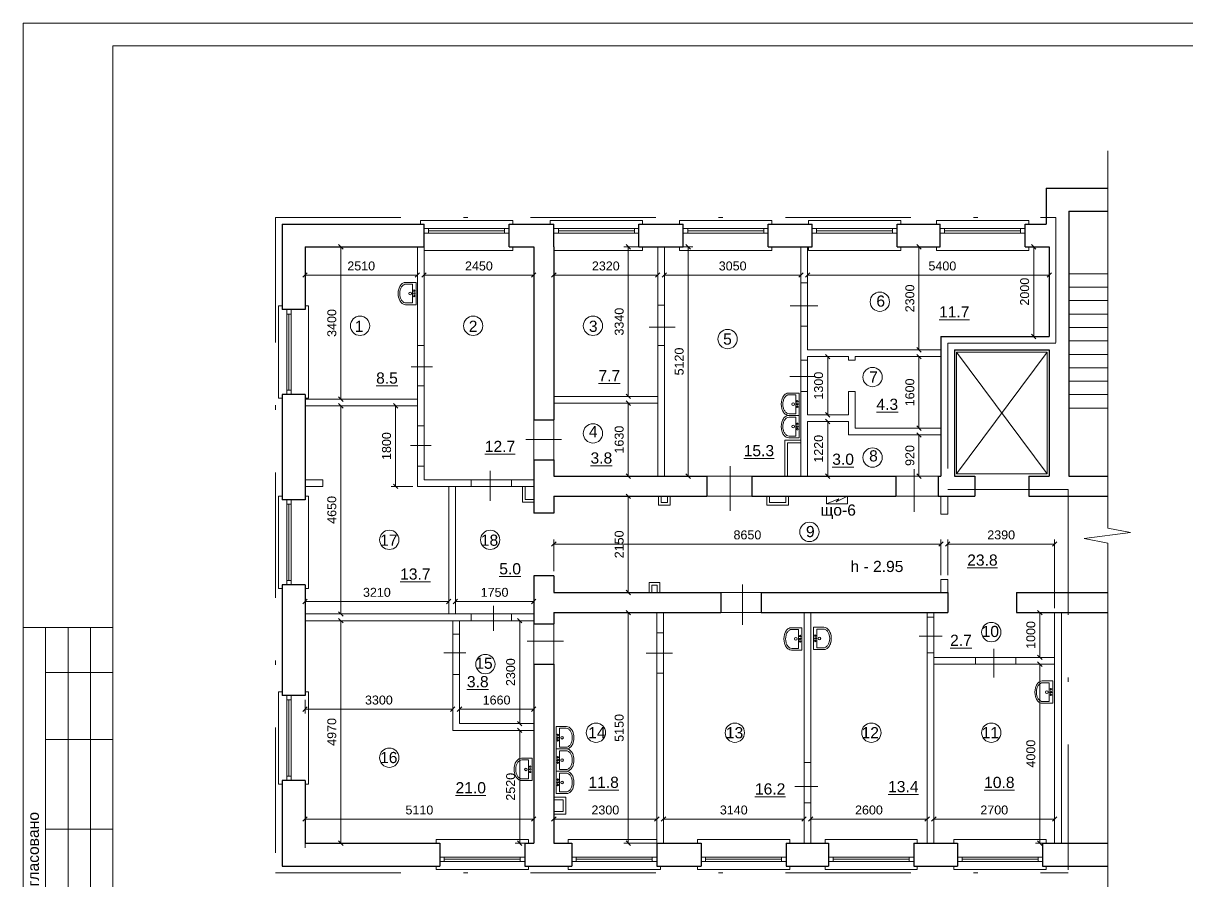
# Model space of a CAD drawing. Header units: metres. Extents: x 14679.5 to 14720.5, y 5478.8 to 5507.8.
# Drawn here: x 14679.55 to 14705.55, y 5488.64 to 5507.8 of the extents above; entities that cross this region are included whole.
import ezdxf
from ezdxf.enums import TextEntityAlignment as Align

# ---------------------------------------------------------------- set-up
doc = ezdxf.new("R2010")
doc.units = ezdxf.units.M
doc.header["$MEASUREMENT"] = 0
doc.linetypes.add('DGN Style 4', pattern=[5.601258, 2.79888, -1.39944, 0.003499, -1.39944])
for name, color, linetype, lineweight in [('Level 50', 7, 'Continuous', 0), ('Level 63', 7, 'Continuous', 0), ('Стены', 7, 'Continuous', 13)]:
    doc.layers.add(name, color=color, linetype=linetype, lineweight=lineweight)
doc.styles.add('Style-Arial', font='arial.ttf')

msp = doc.modelspace()

# ---------------------------------------------------------------- linework, layer by layer
at = {"color": 7, "linetype": 'Continuous', "lineweight": 0}
for p, q in [((14703.784, 5504.948), (14703.784, 5496.52)), ((14685.846, 5502.703), (14685.846, 5502.074)), ((14685.946, 5502.803), (14686.747, 5502.803)), ((14686.647, 5502.803), (14686.647, 5499.403)), ((14688.356, 5502.703), (14688.356, 5502.074)), ((14688.506, 5502.703), (14688.506, 5502.074)), ((14690.956, 5502.703), (14690.956, 5502.074)), ((14691.406, 5502.623), (14691.406, 5502.074)), ((14693.626, 5502.803), (14692.968, 5502.803)), ((14693.068, 5502.803), (14693.068, 5499.463)), ((14693.726, 5502.703), (14693.726, 5502.074)), ((14693.876, 5502.703), (14693.876, 5502.074)), ((14693.976, 5502.803), (14694.508, 5502.803)), ((14694.408, 5497.683), (14694.408, 5502.803)), ((14696.926, 5502.703), (14696.926, 5502.074)), ((14697.076, 5502.703), (14697.076, 5502.074)), ((14699.936, 5502.803), (14699.463, 5502.803)), ((14699.563, 5502.803), (14699.563, 5500.503)), ((14702.376, 5502.803), (14702.028, 5502.803)), ((14702.128, 5502.803), (14702.128, 5500.803)), ((14702.476, 5502.703), (14702.476, 5502.074)), ((14685.846, 5502.174), (14688.356, 5502.174)), ((14688.506, 5502.174), (14690.956, 5502.174)), ((14691.406, 5502.174), (14693.726, 5502.174)), ((14693.876, 5502.174), (14696.926, 5502.174)), ((14697.076, 5502.174), (14702.476, 5502.174)), ((14702.916, 5502.203), (14703.784, 5502.203)), ((14696.926, 5502.003), (14696.926, 5501.033)), ((14697.076, 5501.033), (14697.076, 5502.003)), ((14702.916, 5501.903), (14703.784, 5501.903)), ((14702.916, 5501.603), (14703.784, 5501.603)), ((14693.726, 5501.503), (14693.726, 5500.603)), ((14693.876, 5501.503), (14693.876, 5500.603)), ((14696.683, 5501.489), (14697.307, 5501.489)), ((14702.916, 5501.303), (14703.784, 5501.303)), ((14693.536, 5501.01), (14694.114, 5501.01)), ((14702.376, 5500.803), (14702.028, 5500.803)), ((14702.916, 5501.003), (14703.784, 5501.003)), ((14688.356, 5500.603), (14688.356, 5499.703)), ((14688.506, 5500.603), (14688.506, 5499.703)), ((14702.916, 5500.703), (14703.784, 5500.703)), ((14696.926, 5499.573), (14696.926, 5500.273)), ((14697.076, 5500.273), (14697.076, 5499.573)), ((14697.176, 5500.353), (14697.624, 5500.353)), ((14697.524, 5500.353), (14697.524, 5499.053)), ((14699.956, 5500.503), (14699.463, 5500.503)), ((14699.956, 5500.353), (14699.463, 5500.353)), ((14699.563, 5500.353), (14699.563, 5498.753)), ((14700.406, 5500.453), (14702.426, 5497.733)), ((14702.426, 5500.453), (14700.406, 5497.733)), ((14702.426, 5500.453), (14700.406, 5500.453)), ((14700.406, 5500.453), (14700.406, 5497.733)), ((14702.426, 5497.733), (14702.426, 5500.453)), ((14702.426, 5500.453), (14702.426, 5500.453)), ((14702.916, 5500.403), (14703.784, 5500.403)), ((14688.217, 5500.124), (14688.693, 5500.124)), ((14702.916, 5500.103), (14703.784, 5500.103)), ((14696.675, 5499.906), (14697.253, 5499.906)), ((14702.916, 5499.803), (14703.784, 5499.803)), ((14702.916, 5499.503), (14703.784, 5499.503)), ((14685.946, 5499.403), (14686.747, 5499.403)), ((14685.946, 5499.253), (14686.747, 5499.253)), ((14686.647, 5499.253), (14686.647, 5494.603)), ((14688.256, 5499.253), (14687.77, 5499.253)), ((14687.87, 5497.453), (14687.87, 5499.253)), ((14693.626, 5499.463), (14692.968, 5499.463)), ((14693.626, 5499.313), (14692.968, 5499.313)), ((14693.068, 5499.313), (14693.068, 5497.683)), ((14697.176, 5499.053), (14697.624, 5499.053)), ((14702.916, 5499.203), (14703.784, 5499.203)), ((14688.356, 5498.803), (14688.356, 5497.903)), ((14688.506, 5498.803), (14688.506, 5497.903)), ((14690.956, 5498.943), (14690.956, 5498.043)), ((14691.406, 5498.043), (14691.406, 5498.943)), ((14697.176, 5498.903), (14697.624, 5498.903)), ((14697.524, 5498.903), (14697.524, 5497.683)), ((14699.956, 5498.753), (14699.463, 5498.753)), ((14690.777, 5498.497), (14691.579, 5498.497)), ((14699.956, 5498.603), (14699.463, 5498.603)), ((14699.563, 5498.603), (14699.563, 5497.683)), ((14688.204, 5498.364), (14688.666, 5498.364)), ((14696.626, 5498.423), (14696.926, 5498.423)), ((14696.626, 5498.423), (14696.626, 5497.683)), ((14695.348, 5497.907), (14695.348, 5496.907)), ((14689.984, 5497.799), (14689.984, 5497.129)), ((14693.626, 5497.683), (14692.968, 5497.683)), ((14693.976, 5497.683), (14694.508, 5497.683)), ((14695.826, 5497.683), (14694.826, 5497.683)), ((14697.176, 5497.683), (14697.624, 5497.683)), ((14699.046, 5497.683), (14699.996, 5497.683)), ((14699.459, 5497.838), (14699.459, 5496.888)), ((14700.406, 5497.733), (14702.426, 5497.733)), ((14688.256, 5497.453), (14687.77, 5497.453)), ((14690.456, 5497.603), (14689.556, 5497.603)), ((14689.556, 5497.453), (14690.456, 5497.453)), ((14690.766, 5497.453), (14690.766, 5497.163)), ((14690.766, 5497.163), (14690.956, 5497.163)), ((14693.016, 5497.233), (14692.968, 5497.233)), ((14693.068, 5497.233), (14693.068, 5495.083)), ((14693.806, 5497.233), (14693.806, 5497.093)), ((14693.946, 5497.233), (14693.946, 5497.093)), ((14694.826, 5497.233), (14695.826, 5497.233)), ((14696.226, 5497.233), (14696.226, 5497.093)), ((14696.586, 5497.233), (14696.586, 5497.093)), ((14697.496, 5497.233), (14697.966, 5497.233)), ((14697.496, 5497.066), (14697.496, 5497.233)), ((14697.496, 5497.233), (14697.496, 5497.233)), ((14697.496, 5497.066), (14697.771, 5497.177)), ((14697.714, 5497.105), (14697.966, 5497.233)), ((14697.771, 5497.177), (14697.714, 5497.105)), ((14697.966, 5497.233), (14697.966, 5497.066)), ((14699.996, 5497.233), (14699.046, 5497.233)), ((14693.806, 5497.093), (14693.946, 5497.093)), ((14696.226, 5497.093), (14696.586, 5497.093)), ((14697.966, 5497.066), (14697.496, 5497.066)), ((14704.292, 5496.425), (14703.254, 5496.29)), ((14703.784, 5496.52), (14704.292, 5496.425)), ((14691.406, 5495.558), (14691.406, 5496.266)), ((14691.406, 5496.166), (14700.056, 5496.166)), ((14700.056, 5495.473), (14700.056, 5496.266)), ((14700.206, 5495.473), (14700.206, 5496.266)), ((14700.206, 5496.166), (14702.596, 5496.166)), ((14702.596, 5494.733), (14702.596, 5496.266)), ((14703.254, 5496.29), (14703.784, 5496.182)), ((14703.784, 5496.182), (14703.784, 5488.011)), ((14693.171, 5495.083), (14692.968, 5495.083)), ((14693.596, 5495.243), (14693.716, 5495.243)), ((14693.596, 5495.243), (14693.596, 5495.083)), ((14693.716, 5495.243), (14693.716, 5495.083)), ((14696.036, 5495.083), (14695.136, 5495.083)), ((14695.618, 5495.262), (14695.618, 5494.362)), ((14685.846, 5494.703), (14685.846, 5494.983)), ((14689.056, 5494.883), (14685.846, 5494.883)), ((14689.056, 5494.703), (14689.056, 5494.983)), ((14689.206, 5494.703), (14689.206, 5494.983)), ((14689.206, 5494.883), (14690.956, 5494.883)), ((14690.057, 5494.787), (14690.057, 5494.23)), ((14690.956, 5494.703), (14690.956, 5494.983)), ((14685.946, 5494.603), (14686.747, 5494.603)), ((14689.556, 5494.603), (14690.456, 5494.603)), ((14693.606, 5494.633), (14692.968, 5494.633)), ((14693.068, 5494.633), (14693.068, 5489.483)), ((14695.136, 5494.633), (14696.036, 5494.633)), ((14699.746, 5494.533), (14699.746, 5493.733)), ((14699.896, 5494.533), (14699.896, 5493.733)), ((14702.496, 5494.633), (14702.166, 5494.633)), ((14702.266, 5494.633), (14702.266, 5493.633)), ((14685.946, 5494.453), (14686.747, 5494.453)), ((14686.647, 5494.453), (14686.647, 5489.483)), ((14689.556, 5494.453), (14690.456, 5494.453)), ((14690.856, 5494.453), (14690.543, 5494.453)), ((14690.643, 5492.153), (14690.643, 5494.453)), ((14690.956, 5494.383), (14690.956, 5493.483)), ((14691.406, 5493.483), (14691.406, 5494.383)), ((14689.146, 5493.253), (14689.146, 5494.153)), ((14689.296, 5494.153), (14689.296, 5493.253)), ((14693.706, 5494.183), (14693.706, 5493.283)), ((14693.856, 5493.283), (14693.856, 5494.183)), ((14700.083, 5494.104), (14699.567, 5494.104)), ((14691.623, 5493.993), (14690.807, 5493.993)), ((14701.24, 5493.826), (14701.24, 5493.187)), ((14688.946, 5493.736), (14689.437, 5493.736)), ((14693.466, 5493.725), (14694.06, 5493.725)), ((14700.826, 5493.633), (14701.726, 5493.633)), ((14702.496, 5493.633), (14702.166, 5493.633)), ((14701.726, 5493.483), (14700.826, 5493.483)), ((14702.496, 5493.483), (14702.166, 5493.483)), ((14702.266, 5493.483), (14702.266, 5489.483)), ((14685.846, 5492.683), (14685.846, 5492.376)), ((14685.846, 5492.476), (14689.146, 5492.476)), ((14689.146, 5492.103), (14689.146, 5492.576)), ((14689.296, 5492.253), (14689.296, 5492.576)), ((14690.956, 5492.476), (14689.296, 5492.476)), ((14690.956, 5492.253), (14690.956, 5492.576)), ((14690.856, 5492.153), (14690.543, 5492.153)), ((14690.856, 5492.003), (14690.543, 5492.003)), ((14690.643, 5492.003), (14690.643, 5489.483)), ((14696.996, 5491.283), (14696.996, 5490.383)), ((14697.146, 5491.283), (14697.146, 5490.383)), ((14696.79, 5490.746), (14697.307, 5490.746)), ((14691.406, 5490.453), (14691.616, 5490.453)), ((14691.616, 5490.453), (14691.616, 5490.193)), ((14685.846, 5489.379), (14685.846, 5490.121)), ((14690.956, 5489.583), (14690.956, 5490.121)), ((14691.406, 5490.193), (14691.616, 5490.193)), ((14691.406, 5489.583), (14691.406, 5490.121)), ((14693.706, 5489.379), (14693.706, 5490.121)), ((14693.856, 5489.583), (14693.856, 5490.121)), ((14696.996, 5489.583), (14696.996, 5490.121)), ((14697.146, 5489.583), (14697.146, 5490.121)), ((14699.746, 5489.583), (14699.746, 5490.121)), ((14699.896, 5489.583), (14699.896, 5490.121)), ((14702.596, 5489.583), (14702.596, 5490.121)), ((14690.956, 5490.021), (14685.846, 5490.021)), ((14691.406, 5490.021), (14693.706, 5490.021)), ((14693.856, 5490.021), (14696.996, 5490.021)), ((14697.146, 5490.021), (14699.746, 5490.021)), ((14699.896, 5490.021), (14702.596, 5490.021)), ((14685.946, 5489.483), (14686.747, 5489.483)), ((14690.856, 5489.483), (14690.543, 5489.483)), ((14693.756, 5489.483), (14692.968, 5489.483)), ((14702.496, 5489.483), (14702.166, 5489.483))]:
    msp.add_line(p, q, dxfattribs=at)
at = {"color": 7, "linetype": 'Continuous', "lineweight": 30}
for p, q in [((14702.406, 5504.113), (14702.406, 5503.313)), ((14702.406, 5504.113), (14703.784, 5504.113)), ((14702.916, 5503.603), (14702.916, 5497.683)), ((14702.916, 5503.603), (14703.784, 5503.603)), ((14685.336, 5503.313), (14685.336, 5501.403)), ((14685.336, 5503.313), (14688.506, 5503.313)), ((14690.406, 5503.313), (14691.406, 5503.313)), ((14693.306, 5503.313), (14694.296, 5503.313)), ((14696.196, 5503.313), (14697.176, 5503.313)), ((14699.076, 5503.313), (14700.036, 5503.313)), ((14701.936, 5503.313), (14702.406, 5503.313)), ((14685.846, 5502.803), (14688.506, 5502.803)), ((14685.846, 5502.803), (14685.846, 5501.403)), ((14690.406, 5502.803), (14690.956, 5502.803)), ((14690.956, 5502.803), (14690.956, 5498.943)), ((14691.406, 5502.803), (14691.406, 5498.943)), ((14693.306, 5502.803), (14694.296, 5502.803)), ((14696.196, 5502.803), (14697.176, 5502.803)), ((14699.076, 5502.803), (14700.036, 5502.803)), ((14701.936, 5502.803), (14702.476, 5502.803)), ((14702.476, 5502.803), (14702.476, 5500.803)), ((14700.056, 5500.803), (14702.476, 5500.803)), ((14700.056, 5500.803), (14700.056, 5497.683)), ((14700.356, 5500.503), (14702.476, 5500.503)), ((14700.356, 5500.503), (14700.356, 5497.683)), ((14702.476, 5500.503), (14702.476, 5497.683)), ((14685.336, 5499.503), (14685.336, 5497.153)), ((14685.846, 5499.503), (14685.846, 5497.153)), ((14690.956, 5498.943), (14691.406, 5498.943)), ((14690.956, 5498.043), (14691.406, 5498.043)), ((14690.956, 5498.043), (14690.956, 5496.858)), ((14691.406, 5498.043), (14691.406, 5497.683)), ((14691.406, 5497.683), (14694.826, 5497.683)), ((14694.826, 5497.683), (14694.826, 5497.233)), ((14695.826, 5497.683), (14695.826, 5497.233)), ((14695.826, 5497.683), (14699.046, 5497.683)), ((14699.046, 5497.683), (14699.046, 5497.233)), ((14699.996, 5497.683), (14699.996, 5497.233)), ((14699.996, 5497.683), (14700.056, 5497.683)), ((14700.356, 5497.683), (14700.816, 5497.683)), ((14700.816, 5497.683), (14700.816, 5497.233)), ((14702.016, 5497.683), (14702.016, 5497.233)), ((14702.016, 5497.683), (14702.476, 5497.683)), ((14702.916, 5497.683), (14703.784, 5497.683)), ((14691.406, 5497.233), (14691.406, 5496.858)), ((14691.406, 5497.233), (14694.826, 5497.233)), ((14695.826, 5497.233), (14699.046, 5497.233)), ((14699.996, 5497.233), (14700.816, 5497.233)), ((14702.016, 5497.233), (14703.784, 5497.233)), ((14691.406, 5496.858), (14690.956, 5496.858)), ((14691.406, 5495.458), (14690.956, 5495.458)), ((14690.956, 5495.458), (14690.956, 5494.383)), ((14691.406, 5495.458), (14691.406, 5495.083)), ((14685.336, 5495.253), (14685.336, 5492.783)), ((14685.846, 5495.253), (14685.846, 5492.783)), ((14691.406, 5495.083), (14695.136, 5495.083)), ((14695.136, 5495.083), (14695.136, 5494.633)), ((14696.036, 5495.083), (14696.036, 5494.633)), ((14696.036, 5495.083), (14700.206, 5495.083)), ((14700.206, 5495.083), (14700.206, 5494.633)), ((14701.746, 5495.083), (14703.784, 5495.083)), ((14701.746, 5495.083), (14701.746, 5494.633)), ((14691.406, 5494.633), (14691.406, 5494.383)), ((14691.406, 5494.633), (14695.136, 5494.633)), ((14696.036, 5494.633), (14700.206, 5494.633)), ((14701.746, 5494.633), (14703.784, 5494.633)), ((14690.956, 5494.383), (14691.406, 5494.383)), ((14690.956, 5493.483), (14691.406, 5493.483)), ((14690.956, 5493.483), (14690.956, 5489.483)), ((14691.406, 5493.483), (14691.406, 5489.483)), ((14685.336, 5490.883), (14685.336, 5488.973)), ((14685.846, 5490.883), (14685.846, 5489.483)), ((14685.846, 5489.483), (14688.856, 5489.483)), ((14690.756, 5489.483), (14690.956, 5489.483)), ((14691.406, 5489.483), (14691.806, 5489.483)), ((14693.706, 5489.483), (14694.696, 5489.483)), ((14696.596, 5489.483), (14697.546, 5489.483)), ((14699.446, 5489.483), (14700.426, 5489.483)), ((14702.326, 5489.483), (14703.784, 5489.483)), ((14685.336, 5488.973), (14688.856, 5488.973)), ((14690.756, 5488.973), (14691.806, 5488.973)), ((14693.706, 5488.973), (14694.696, 5488.973)), ((14696.596, 5488.973), (14697.546, 5488.973)), ((14699.446, 5488.973), (14700.426, 5488.973)), ((14702.326, 5488.973), (14703.784, 5488.973))]:
    msp.add_line(p, q, dxfattribs=at)
at = {"color": 7, "linetype": 'DGN Style 4', "lineweight": 13}
for p, q in [((14685.186, 5503.463), (14702.626, 5503.463)), ((14685.186, 5503.463), (14685.186, 5488.823)), ((14702.626, 5503.463), (14702.626, 5500.653)), ((14700.206, 5500.653), (14702.626, 5500.653)), ((14700.206, 5500.653), (14700.206, 5497.383)), ((14700.206, 5497.383), (14702.896, 5497.383)), ((14702.896, 5497.383), (14702.896, 5488.823)), ((14685.186, 5488.823), (14702.896, 5488.823))]:
    msp.add_line(p, q, dxfattribs=at)
at = {"color": 0, "linetype": 'ByBlock', "lineweight": -2}
for p, q in [((14686.597, 5502.853), (14686.697, 5502.753)), ((14693.018, 5502.853), (14693.118, 5502.753)), ((14694.358, 5502.853), (14694.458, 5502.753)), ((14699.513, 5502.853), (14699.613, 5502.753)), ((14702.078, 5502.853), (14702.178, 5502.753)), ((14685.796, 5502.124), (14685.896, 5502.224)), ((14688.406, 5502.224), (14688.306, 5502.124)), ((14688.456, 5502.124), (14688.556, 5502.224)), ((14691.006, 5502.224), (14690.906, 5502.124)), ((14691.356, 5502.124), (14691.456, 5502.224)), ((14693.776, 5502.224), (14693.676, 5502.124)), ((14693.826, 5502.124), (14693.926, 5502.224)), ((14696.976, 5502.224), (14696.876, 5502.124)), ((14697.026, 5502.124), (14697.126, 5502.224)), ((14702.526, 5502.224), (14702.426, 5502.124)), ((14702.178, 5500.753), (14702.078, 5500.853)), ((14699.613, 5500.453), (14699.513, 5500.553)), ((14697.474, 5500.403), (14697.574, 5500.303)), ((14699.513, 5500.403), (14699.613, 5500.303)), ((14693.118, 5499.413), (14693.018, 5499.513)), ((14686.697, 5499.353), (14686.597, 5499.453)), ((14686.597, 5499.303), (14686.697, 5499.203)), ((14687.82, 5499.303), (14687.92, 5499.203)), ((14693.018, 5499.363), (14693.118, 5499.263)), ((14697.574, 5499.003), (14697.474, 5499.103)), ((14697.474, 5498.953), (14697.574, 5498.853)), ((14699.613, 5498.703), (14699.513, 5498.803)), ((14699.513, 5498.653), (14699.613, 5498.553)), ((14693.118, 5497.633), (14693.018, 5497.733)), ((14694.458, 5497.633), (14694.358, 5497.733)), ((14697.574, 5497.633), (14697.474, 5497.733)), ((14699.613, 5497.633), (14699.513, 5497.733)), ((14687.92, 5497.403), (14687.82, 5497.503)), ((14693.018, 5497.283), (14693.118, 5497.183)), ((14691.356, 5496.116), (14691.456, 5496.216)), ((14700.106, 5496.216), (14700.006, 5496.116)), ((14700.156, 5496.116), (14700.256, 5496.216)), ((14702.646, 5496.216), (14702.546, 5496.116)), ((14693.118, 5495.033), (14693.018, 5495.133)), ((14685.796, 5494.833), (14685.896, 5494.933)), ((14689.106, 5494.933), (14689.006, 5494.833)), ((14689.156, 5494.833), (14689.256, 5494.933)), ((14691.006, 5494.933), (14690.906, 5494.833)), ((14686.697, 5494.553), (14686.597, 5494.653)), ((14693.018, 5494.683), (14693.118, 5494.583)), ((14702.216, 5494.683), (14702.316, 5494.583)), ((14686.597, 5494.503), (14686.697, 5494.403)), ((14690.593, 5494.503), (14690.693, 5494.403)), ((14702.316, 5493.583), (14702.216, 5493.683)), ((14702.216, 5493.533), (14702.316, 5493.433)), ((14685.796, 5492.426), (14685.896, 5492.526)), ((14689.196, 5492.526), (14689.096, 5492.426)), ((14689.246, 5492.426), (14689.346, 5492.526)), ((14691.006, 5492.526), (14690.906, 5492.426)), ((14690.693, 5492.103), (14690.593, 5492.203)), ((14690.593, 5492.053), (14690.693, 5491.953)), ((14685.796, 5489.971), (14685.896, 5490.071)), ((14691.006, 5490.071), (14690.906, 5489.971)), ((14691.356, 5489.971), (14691.456, 5490.071)), ((14693.756, 5490.071), (14693.656, 5489.971)), ((14693.806, 5489.971), (14693.906, 5490.071)), ((14697.046, 5490.071), (14696.946, 5489.971)), ((14697.096, 5489.971), (14697.196, 5490.071)), ((14699.796, 5490.071), (14699.696, 5489.971)), ((14699.846, 5489.971), (14699.946, 5490.071)), ((14702.646, 5490.071), (14702.546, 5489.971)), ((14686.697, 5489.433), (14686.597, 5489.533)), ((14690.693, 5489.433), (14690.593, 5489.533)), ((14693.118, 5489.433), (14693.018, 5489.533)), ((14702.316, 5489.433), (14702.216, 5489.533))]:
    msp.add_line(p, q, dxfattribs=at)
at = {"color": 7, "linetype": 'Continuous', "lineweight": 13}
for p, q in [((14688.356, 5502.803), (14688.356, 5500.603)), ((14688.506, 5502.803), (14688.506, 5500.603)), ((14693.726, 5502.803), (14693.726, 5501.503)), ((14693.876, 5502.803), (14693.876, 5501.503)), ((14696.926, 5502.803), (14696.926, 5502.003)), ((14697.076, 5502.803), (14697.076, 5502.003)), ((14696.926, 5502.003), (14697.076, 5502.003)), ((14693.726, 5501.503), (14693.876, 5501.503)), ((14696.926, 5501.033), (14697.076, 5501.033)), ((14696.926, 5501.033), (14696.926, 5500.273)), ((14697.076, 5501.033), (14697.076, 5500.503)), ((14688.356, 5500.603), (14688.506, 5500.603)), ((14693.726, 5500.603), (14693.876, 5500.603)), ((14693.726, 5500.603), (14693.726, 5497.683)), ((14693.876, 5500.603), (14693.876, 5497.683)), ((14697.076, 5500.273), (14696.926, 5500.273)), ((14700.056, 5500.503), (14697.076, 5500.503)), ((14697.986, 5500.353), (14697.076, 5500.353)), ((14697.076, 5500.353), (14697.076, 5500.273)), ((14697.986, 5500.353), (14697.986, 5500.273)), ((14698.136, 5500.273), (14697.986, 5500.273)), ((14700.056, 5500.353), (14698.136, 5500.353)), ((14698.136, 5500.353), (14698.136, 5500.273)), ((14688.356, 5499.703), (14688.506, 5499.703)), ((14688.356, 5499.703), (14688.356, 5498.803)), ((14688.506, 5499.703), (14688.506, 5498.803)), ((14697.076, 5499.573), (14696.926, 5499.573)), ((14696.926, 5499.573), (14696.926, 5497.683)), ((14697.076, 5499.573), (14697.076, 5499.053)), ((14698.136, 5499.573), (14697.986, 5499.573)), ((14697.986, 5499.573), (14697.986, 5499.053)), ((14698.136, 5499.573), (14698.136, 5498.753)), ((14685.846, 5499.403), (14688.356, 5499.403)), ((14685.846, 5499.253), (14688.356, 5499.253)), ((14691.406, 5499.463), (14693.726, 5499.463)), ((14691.406, 5499.313), (14693.726, 5499.313)), ((14697.986, 5499.053), (14697.076, 5499.053)), ((14688.356, 5498.803), (14688.506, 5498.803)), ((14697.986, 5498.903), (14697.076, 5498.903)), ((14697.076, 5498.903), (14697.076, 5497.683)), ((14697.986, 5498.903), (14697.986, 5498.603)), ((14700.056, 5498.753), (14698.136, 5498.753)), ((14696.566, 5498.483), (14696.926, 5498.483)), ((14696.566, 5498.483), (14696.566, 5497.683)), ((14700.056, 5498.603), (14697.986, 5498.603)), ((14688.356, 5497.903), (14688.506, 5497.903)), ((14688.356, 5497.903), (14688.356, 5497.453)), ((14688.506, 5497.903), (14688.506, 5497.603)), ((14685.846, 5497.603), (14686.246, 5497.603)), ((14685.846, 5497.453), (14686.246, 5497.453)), ((14686.246, 5497.603), (14686.246, 5497.453)), ((14688.356, 5497.453), (14689.556, 5497.453)), ((14688.506, 5497.603), (14689.556, 5497.603)), ((14689.056, 5497.453), (14689.056, 5494.603)), ((14689.206, 5497.453), (14689.206, 5494.603)), ((14689.556, 5497.603), (14689.556, 5497.453)), ((14690.456, 5497.603), (14690.456, 5497.453)), ((14690.456, 5497.603), (14690.956, 5497.603)), ((14690.456, 5497.453), (14690.956, 5497.453)), ((14690.706, 5497.453), (14690.706, 5497.103)), ((14693.746, 5497.233), (14693.746, 5497.033)), ((14694.006, 5497.233), (14694.006, 5497.033)), ((14696.166, 5497.233), (14696.166, 5497.033)), ((14696.646, 5497.233), (14696.646, 5497.033)), ((14700.056, 5497.233), (14700.056, 5496.833)), ((14700.206, 5497.233), (14700.206, 5496.833)), ((14690.706, 5497.103), (14690.956, 5497.103)), ((14693.746, 5497.033), (14694.006, 5497.033)), ((14696.166, 5497.033), (14696.646, 5497.033)), ((14700.056, 5496.833), (14700.206, 5496.833)), ((14700.056, 5495.373), (14700.206, 5495.373)), ((14700.056, 5495.373), (14700.056, 5495.083)), ((14700.206, 5495.373), (14700.206, 5495.083)), ((14693.536, 5495.303), (14693.536, 5495.083)), ((14693.536, 5495.303), (14693.776, 5495.303)), ((14693.776, 5495.303), (14693.776, 5495.083)), ((14685.846, 5494.603), (14689.556, 5494.603)), ((14689.556, 5494.603), (14689.556, 5494.453)), ((14690.456, 5494.603), (14690.456, 5494.453)), ((14690.456, 5494.603), (14690.956, 5494.603)), ((14693.706, 5494.633), (14693.706, 5494.183)), ((14693.856, 5494.633), (14693.856, 5494.183)), ((14696.996, 5494.633), (14696.996, 5491.283)), ((14697.146, 5494.633), (14697.146, 5491.283)), ((14699.746, 5494.633), (14699.746, 5494.533)), ((14699.746, 5494.533), (14699.896, 5494.533)), ((14699.896, 5494.633), (14699.896, 5494.533)), ((14702.596, 5494.633), (14702.596, 5489.483)), ((14702.746, 5494.633), (14702.746, 5489.483)), ((14685.846, 5494.453), (14689.556, 5494.453)), ((14689.146, 5494.453), (14689.146, 5494.153)), ((14689.296, 5494.453), (14689.296, 5494.153)), ((14690.456, 5494.453), (14690.956, 5494.453)), ((14689.296, 5494.153), (14689.146, 5494.153)), ((14693.706, 5494.183), (14693.856, 5494.183)), ((14699.746, 5493.733), (14699.896, 5493.733)), ((14699.746, 5493.733), (14699.746, 5489.483)), ((14699.896, 5493.733), (14699.896, 5489.483)), ((14699.896, 5493.633), (14700.826, 5493.633)), ((14700.826, 5493.633), (14700.826, 5493.483)), ((14701.726, 5493.633), (14701.726, 5493.483)), ((14701.726, 5493.633), (14702.596, 5493.633)), ((14689.296, 5493.253), (14689.146, 5493.253)), ((14689.146, 5493.253), (14689.146, 5492.003)), ((14689.296, 5493.253), (14689.296, 5492.153)), ((14693.706, 5493.283), (14693.856, 5493.283)), ((14693.706, 5493.283), (14693.706, 5489.483)), ((14693.856, 5493.283), (14693.856, 5489.483)), ((14699.896, 5493.483), (14700.826, 5493.483)), ((14701.726, 5493.483), (14702.596, 5493.483)), ((14689.146, 5492.003), (14690.956, 5492.003)), ((14689.296, 5492.153), (14690.956, 5492.153)), ((14696.996, 5491.283), (14697.146, 5491.283)), ((14691.406, 5490.513), (14691.676, 5490.513)), ((14691.676, 5490.513), (14691.676, 5490.133)), ((14696.996, 5490.383), (14697.146, 5490.383)), ((14696.996, 5490.383), (14696.996, 5489.483)), ((14697.146, 5490.383), (14697.146, 5489.483)), ((14691.406, 5490.133), (14691.676, 5490.133))]:
    msp.add_line(p, q, dxfattribs=at)
at = {"color": 7, "linetype": 'Continuous', "lineweight": 0}
for centre in [(14698.689, 5501.578), (14687.075, 5501.041), (14689.603, 5501.041), (14692.28, 5501.041), (14695.288, 5500.745), (14698.527, 5499.895), (14692.28, 5498.637), (14698.527, 5498.097), (14697.116, 5496.437), (14687.729, 5496.259), (14689.983, 5496.259), (14701.18, 5494.198), (14689.875, 5493.483), (14692.347, 5491.951), (14695.45, 5491.951), (14698.5, 5491.951), (14701.18, 5491.951), (14687.729, 5491.392)]:
    msp.add_circle(centre, 0.216, dxfattribs=at)
at = {"layer": 'Level 50', "color": 7, "linetype": 'Continuous', "lineweight": 0}
for p, q in [((14679.55, 5507.798), (14720.55, 5507.798)), ((14679.55, 5478.798), (14679.55, 5507.798))]:
    msp.add_line(p, q, dxfattribs=at)
at = {"layer": 'Level 50', "color": 7, "linetype": 'Continuous', "lineweight": 13}
for q in [(14720.05, 5507.298), (14681.55, 5479.298)]:
    msp.add_line((14681.55, 5507.298), q, dxfattribs=at)
at = {"layer": 'Level 63', "color": 7, "linetype": 'Continuous', "lineweight": 13}
for p, q in [((14679.55, 5494.298), (14681.55, 5494.298)), ((14679.55, 5494.298), (14679.55, 5487.798)), ((14680.05, 5494.298), (14680.05, 5487.798)), ((14680.55, 5494.298), (14680.55, 5487.798)), ((14681.05, 5494.298), (14681.05, 5487.798)), ((14680.05, 5493.298), (14681.55, 5493.298)), ((14680.05, 5491.798), (14681.55, 5491.798)), ((14680.05, 5489.798), (14681.55, 5489.798))]:
    msp.add_line(p, q, dxfattribs=at)
at = {"layer": 'Стены', "color": 7, "linetype": 'Continuous', "lineweight": 0}
for p, q in [((14688.426, 5503.393), (14690.486, 5503.393)), ((14688.426, 5503.313), (14688.426, 5503.393)), ((14690.486, 5503.313), (14690.486, 5503.393)), ((14691.326, 5503.393), (14693.386, 5503.393)), ((14691.326, 5503.313), (14691.326, 5503.393)), ((14693.386, 5503.313), (14693.386, 5503.393)), ((14694.216, 5503.393), (14696.276, 5503.393)), ((14694.216, 5503.313), (14694.216, 5503.393)), ((14696.276, 5503.313), (14696.276, 5503.393)), ((14697.096, 5503.393), (14699.156, 5503.393)), ((14697.096, 5503.313), (14697.096, 5503.393)), ((14699.156, 5503.313), (14699.156, 5503.393)), ((14699.956, 5503.393), (14702.016, 5503.393)), ((14699.956, 5503.313), (14699.956, 5503.393)), ((14702.016, 5503.313), (14702.016, 5503.393)), ((14690.306, 5503.213), (14688.606, 5503.213)), ((14690.306, 5503.163), (14688.606, 5503.163)), ((14690.306, 5503.113), (14688.606, 5503.113)), ((14693.206, 5503.213), (14691.506, 5503.213)), ((14693.206, 5503.163), (14691.506, 5503.163)), ((14693.206, 5503.113), (14691.506, 5503.113)), ((14696.096, 5503.213), (14694.396, 5503.213)), ((14696.096, 5503.163), (14694.396, 5503.163)), ((14696.096, 5503.113), (14694.396, 5503.113)), ((14698.976, 5503.213), (14697.276, 5503.213)), ((14698.976, 5503.163), (14697.276, 5503.163)), ((14698.976, 5503.113), (14697.276, 5503.113)), ((14701.836, 5503.213), (14700.136, 5503.213)), ((14701.836, 5503.163), (14700.136, 5503.163)), ((14701.836, 5503.113), (14700.136, 5503.113)), ((14688.506, 5502.723), (14690.486, 5502.723)), ((14690.486, 5502.723), (14690.486, 5502.803)), ((14691.406, 5502.723), (14693.386, 5502.723)), ((14693.386, 5502.723), (14693.386, 5502.803)), ((14694.216, 5502.803), (14694.216, 5502.723)), ((14694.216, 5502.723), (14696.276, 5502.723)), ((14696.276, 5502.723), (14696.276, 5502.803)), ((14697.096, 5502.803), (14697.096, 5502.723)), ((14697.096, 5502.723), (14699.156, 5502.723)), ((14699.156, 5502.723), (14699.156, 5502.803)), ((14699.956, 5502.803), (14699.956, 5502.723)), ((14699.956, 5502.723), (14702.016, 5502.723)), ((14702.016, 5502.723), (14702.016, 5502.803)), ((14688.328, 5502.011), (14688.093, 5502.011)), ((14688.249, 5501.972), (14688.102, 5501.972)), ((14688.249, 5501.55), (14688.249, 5501.972)), ((14688.328, 5501.511), (14688.328, 5502.011)), ((14688.102, 5501.55), (14688.249, 5501.55)), ((14685.256, 5499.423), (14685.256, 5501.483)), ((14685.336, 5501.483), (14685.256, 5501.483)), ((14685.436, 5501.303), (14685.436, 5499.603)), ((14685.486, 5501.303), (14685.486, 5499.603)), ((14685.536, 5501.303), (14685.536, 5499.603)), ((14685.926, 5501.483), (14685.846, 5501.483)), ((14685.926, 5499.423), (14685.926, 5501.483)), ((14688.093, 5501.511), (14688.328, 5501.511)), ((14696.888, 5499.539), (14696.653, 5499.539)), ((14696.809, 5499.499), (14696.662, 5499.499)), ((14696.809, 5499.077), (14696.809, 5499.499)), ((14696.888, 5498.539), (14696.888, 5499.539)), ((14685.336, 5499.423), (14685.256, 5499.423)), ((14685.846, 5499.423), (14685.926, 5499.423)), ((14696.888, 5499.039), (14696.653, 5499.039)), ((14696.662, 5499.077), (14696.809, 5499.077)), ((14696.809, 5498.999), (14696.662, 5498.999)), ((14696.809, 5498.577), (14696.809, 5498.999)), ((14696.653, 5498.539), (14696.888, 5498.539)), ((14696.662, 5498.577), (14696.809, 5498.577)), ((14685.256, 5495.173), (14685.256, 5497.233)), ((14685.336, 5497.233), (14685.256, 5497.233)), ((14685.926, 5497.233), (14685.846, 5497.233)), ((14685.926, 5495.173), (14685.926, 5497.233)), ((14685.436, 5497.053), (14685.436, 5495.353)), ((14685.486, 5497.053), (14685.486, 5495.353)), ((14685.536, 5497.053), (14685.536, 5495.353)), ((14685.336, 5495.173), (14685.256, 5495.173)), ((14685.846, 5495.173), (14685.926, 5495.173)), ((14696.948, 5494.297), (14696.713, 5494.297)), ((14696.948, 5493.797), (14696.948, 5494.297)), ((14696.869, 5494.257), (14696.722, 5494.257)), ((14696.869, 5493.835), (14696.869, 5494.257)), ((14696.713, 5493.797), (14696.948, 5493.797)), ((14696.722, 5493.835), (14696.869, 5493.835)), ((14702.555, 5493.107), (14702.32, 5493.107)), ((14702.476, 5493.067), (14702.329, 5493.067)), ((14702.476, 5492.645), (14702.476, 5493.067)), ((14702.555, 5492.607), (14702.555, 5493.107)), ((14685.256, 5490.803), (14685.256, 5492.863)), ((14685.336, 5492.863), (14685.256, 5492.863)), ((14685.926, 5492.863), (14685.846, 5492.863)), ((14685.926, 5490.803), (14685.926, 5492.863)), ((14685.436, 5492.683), (14685.436, 5490.983)), ((14685.486, 5492.683), (14685.486, 5490.983)), ((14685.536, 5492.683), (14685.536, 5490.983)), ((14702.32, 5492.607), (14702.555, 5492.607)), ((14702.329, 5492.645), (14702.476, 5492.645)), ((14690.918, 5491.382), (14690.682, 5491.382)), ((14690.839, 5491.342), (14690.692, 5491.342)), ((14690.839, 5490.92), (14690.839, 5491.342)), ((14690.918, 5490.882), (14690.918, 5491.382)), ((14690.692, 5490.92), (14690.839, 5490.92)), ((14685.336, 5490.803), (14685.256, 5490.803)), ((14685.846, 5490.803), (14685.926, 5490.803)), ((14690.682, 5490.882), (14690.918, 5490.882)), ((14690.836, 5489.563), (14688.776, 5489.563)), ((14688.776, 5489.563), (14688.776, 5489.483)), ((14690.836, 5489.483), (14690.836, 5489.563)), ((14693.706, 5489.563), (14691.726, 5489.563)), ((14691.726, 5489.563), (14691.726, 5489.483)), ((14696.676, 5489.563), (14694.616, 5489.563)), ((14694.616, 5489.563), (14694.616, 5489.483)), ((14696.676, 5489.483), (14696.676, 5489.563)), ((14699.526, 5489.563), (14697.466, 5489.563)), ((14697.466, 5489.563), (14697.466, 5489.483)), ((14699.526, 5489.483), (14699.526, 5489.563)), ((14702.406, 5489.563), (14700.346, 5489.563)), ((14700.346, 5489.563), (14700.346, 5489.483)), ((14702.406, 5489.483), (14702.406, 5489.563)), ((14688.956, 5489.173), (14690.656, 5489.173)), ((14688.956, 5489.123), (14690.656, 5489.123)), ((14688.956, 5489.073), (14690.656, 5489.073)), ((14691.906, 5489.173), (14693.606, 5489.173)), ((14691.906, 5489.123), (14693.606, 5489.123)), ((14691.906, 5489.073), (14693.606, 5489.073)), ((14694.796, 5489.173), (14696.496, 5489.173)), ((14694.796, 5489.123), (14696.496, 5489.123)), ((14694.796, 5489.073), (14696.496, 5489.073)), ((14697.646, 5489.173), (14699.346, 5489.173)), ((14697.646, 5489.123), (14699.346, 5489.123)), ((14697.646, 5489.073), (14699.346, 5489.073)), ((14700.526, 5489.173), (14702.226, 5489.173)), ((14700.526, 5489.123), (14702.226, 5489.123)), ((14700.526, 5489.073), (14702.226, 5489.073)), ((14688.776, 5488.973), (14688.776, 5488.893)), ((14690.836, 5488.893), (14688.776, 5488.893)), ((14690.836, 5488.973), (14690.836, 5488.893)), ((14691.726, 5488.973), (14691.726, 5488.893)), ((14693.786, 5488.893), (14691.726, 5488.893)), ((14693.786, 5488.973), (14693.786, 5488.893)), ((14694.616, 5488.973), (14694.616, 5488.893)), ((14696.676, 5488.893), (14694.616, 5488.893)), ((14696.676, 5488.973), (14696.676, 5488.893)), ((14697.466, 5488.973), (14697.466, 5488.893)), ((14699.526, 5488.893), (14697.466, 5488.893)), ((14699.526, 5488.973), (14699.526, 5488.893)), ((14700.346, 5488.973), (14700.346, 5488.893)), ((14702.406, 5488.893), (14700.346, 5488.893)), ((14702.406, 5488.973), (14702.406, 5488.893))]:
    msp.add_line(p, q, dxfattribs=at)
at = {"layer": 'Стены', "color": 7, "linetype": 'Continuous', "lineweight": 30}
for p, q in [((14688.506, 5502.803), (14688.506, 5503.313)), ((14690.406, 5502.803), (14690.406, 5503.313)), ((14691.406, 5502.803), (14691.406, 5503.313)), ((14693.306, 5502.803), (14693.306, 5503.313)), ((14694.296, 5502.803), (14694.296, 5503.313)), ((14696.196, 5502.803), (14696.196, 5503.313)), ((14697.176, 5502.803), (14697.176, 5503.313)), ((14699.076, 5502.803), (14699.076, 5503.313)), ((14700.036, 5502.803), (14700.036, 5503.313)), ((14701.936, 5502.803), (14701.936, 5503.313)), ((14685.846, 5501.403), (14685.336, 5501.403)), ((14685.846, 5499.503), (14685.336, 5499.503)), ((14685.846, 5497.153), (14685.336, 5497.153)), ((14685.846, 5495.253), (14685.336, 5495.253)), ((14685.846, 5492.783), (14685.336, 5492.783)), ((14685.846, 5490.883), (14685.336, 5490.883)), ((14688.856, 5489.483), (14688.856, 5488.973)), ((14690.756, 5489.483), (14690.756, 5488.973)), ((14691.806, 5489.483), (14691.806, 5488.973)), ((14693.706, 5489.483), (14693.706, 5488.973)), ((14694.696, 5489.483), (14694.696, 5488.973)), ((14696.596, 5489.483), (14696.596, 5488.973)), ((14697.546, 5489.483), (14697.546, 5488.973)), ((14699.446, 5489.483), (14699.446, 5488.973)), ((14700.426, 5489.483), (14700.426, 5488.973)), ((14702.326, 5489.483), (14702.326, 5488.973))]:
    msp.add_line(p, q, dxfattribs=at)
at = {"layer": 'Стены', "color": 7, "linetype": 'Continuous', "lineweight": 13}
for p, q in [((14688.506, 5503.213), (14688.606, 5503.213)), ((14688.506, 5503.113), (14688.506, 5503.213)), ((14688.506, 5503.213), (14688.506, 5503.213)), ((14688.606, 5503.113), (14688.506, 5503.113)), ((14688.606, 5503.213), (14688.606, 5503.113)), ((14690.306, 5503.213), (14690.406, 5503.213)), ((14690.306, 5503.113), (14690.306, 5503.213)), ((14690.306, 5503.213), (14690.306, 5503.213)), ((14690.406, 5503.113), (14690.306, 5503.113)), ((14690.406, 5503.213), (14690.406, 5503.113)), ((14691.406, 5503.213), (14691.506, 5503.213)), ((14691.406, 5503.113), (14691.406, 5503.213)), ((14691.406, 5503.213), (14691.406, 5503.213)), ((14691.506, 5503.113), (14691.406, 5503.113)), ((14691.506, 5503.213), (14691.506, 5503.113)), ((14693.206, 5503.213), (14693.306, 5503.213)), ((14693.206, 5503.113), (14693.206, 5503.213)), ((14693.206, 5503.213), (14693.206, 5503.213)), ((14693.306, 5503.113), (14693.206, 5503.113)), ((14693.306, 5503.213), (14693.306, 5503.113)), ((14694.296, 5503.213), (14694.396, 5503.213)), ((14694.296, 5503.113), (14694.296, 5503.213)), ((14694.296, 5503.213), (14694.296, 5503.213)), ((14694.396, 5503.113), (14694.296, 5503.113)), ((14694.396, 5503.213), (14694.396, 5503.113)), ((14696.096, 5503.213), (14696.196, 5503.213)), ((14696.096, 5503.113), (14696.096, 5503.213)), ((14696.096, 5503.213), (14696.096, 5503.213)), ((14696.196, 5503.113), (14696.096, 5503.113)), ((14696.196, 5503.213), (14696.196, 5503.113)), ((14697.176, 5503.213), (14697.276, 5503.213)), ((14697.176, 5503.113), (14697.176, 5503.213)), ((14697.176, 5503.213), (14697.176, 5503.213)), ((14697.276, 5503.113), (14697.176, 5503.113)), ((14697.276, 5503.213), (14697.276, 5503.113)), ((14698.976, 5503.213), (14699.076, 5503.213)), ((14698.976, 5503.113), (14698.976, 5503.213)), ((14698.976, 5503.213), (14698.976, 5503.213)), ((14699.076, 5503.113), (14698.976, 5503.113)), ((14699.076, 5503.213), (14699.076, 5503.113)), ((14700.036, 5503.213), (14700.136, 5503.213)), ((14700.036, 5503.113), (14700.036, 5503.213)), ((14700.036, 5503.213), (14700.036, 5503.213)), ((14700.136, 5503.113), (14700.036, 5503.113)), ((14700.136, 5503.213), (14700.136, 5503.113)), ((14701.836, 5503.213), (14701.936, 5503.213)), ((14701.836, 5503.113), (14701.836, 5503.213)), ((14701.836, 5503.213), (14701.836, 5503.213)), ((14701.936, 5503.113), (14701.836, 5503.113)), ((14701.936, 5503.213), (14701.936, 5503.113)), ((14685.436, 5501.303), (14685.436, 5501.403)), ((14685.436, 5501.403), (14685.536, 5501.403)), ((14685.536, 5501.303), (14685.436, 5501.303)), ((14685.436, 5501.303), (14685.436, 5501.303)), ((14685.536, 5501.403), (14685.536, 5501.303)), ((14685.436, 5499.503), (14685.436, 5499.603)), ((14685.436, 5499.603), (14685.536, 5499.603)), ((14685.536, 5499.503), (14685.436, 5499.503)), ((14685.436, 5499.503), (14685.436, 5499.503)), ((14685.536, 5499.603), (14685.536, 5499.503)), ((14685.436, 5497.053), (14685.436, 5497.153)), ((14685.436, 5497.153), (14685.536, 5497.153)), ((14685.536, 5497.153), (14685.536, 5497.053)), ((14685.536, 5497.053), (14685.436, 5497.053)), ((14685.436, 5497.053), (14685.436, 5497.053)), ((14685.436, 5495.253), (14685.436, 5495.353)), ((14685.436, 5495.353), (14685.536, 5495.353)), ((14685.536, 5495.353), (14685.536, 5495.253)), ((14685.536, 5495.253), (14685.436, 5495.253)), ((14685.436, 5495.253), (14685.436, 5495.253)), ((14685.436, 5492.683), (14685.436, 5492.783)), ((14685.436, 5492.783), (14685.536, 5492.783)), ((14685.536, 5492.783), (14685.536, 5492.683)), ((14685.536, 5492.683), (14685.436, 5492.683)), ((14685.436, 5492.683), (14685.436, 5492.683)), ((14685.436, 5490.883), (14685.436, 5490.983)), ((14685.436, 5490.983), (14685.536, 5490.983)), ((14685.536, 5490.983), (14685.536, 5490.883)), ((14685.536, 5490.883), (14685.436, 5490.883)), ((14685.436, 5490.883), (14685.436, 5490.883)), ((14688.856, 5489.073), (14688.856, 5489.173)), ((14688.856, 5489.173), (14688.956, 5489.173)), ((14688.956, 5489.073), (14688.856, 5489.073)), ((14688.956, 5489.173), (14688.956, 5489.073)), ((14688.956, 5489.073), (14688.956, 5489.073)), ((14690.656, 5489.073), (14690.656, 5489.173)), ((14690.656, 5489.173), (14690.756, 5489.173)), ((14690.756, 5489.073), (14690.656, 5489.073)), ((14690.756, 5489.173), (14690.756, 5489.073)), ((14690.756, 5489.073), (14690.756, 5489.073)), ((14691.806, 5489.073), (14691.806, 5489.173)), ((14691.806, 5489.173), (14691.906, 5489.173)), ((14691.906, 5489.073), (14691.806, 5489.073)), ((14691.906, 5489.173), (14691.906, 5489.073)), ((14691.906, 5489.073), (14691.906, 5489.073)), ((14693.606, 5489.073), (14693.606, 5489.173)), ((14693.606, 5489.173), (14693.706, 5489.173)), ((14693.706, 5489.073), (14693.606, 5489.073)), ((14693.706, 5489.173), (14693.706, 5489.073)), ((14693.706, 5489.073), (14693.706, 5489.073)), ((14694.696, 5489.073), (14694.696, 5489.173)), ((14694.696, 5489.173), (14694.796, 5489.173)), ((14694.796, 5489.073), (14694.696, 5489.073)), ((14694.796, 5489.173), (14694.796, 5489.073)), ((14694.796, 5489.073), (14694.796, 5489.073)), ((14696.496, 5489.073), (14696.496, 5489.173)), ((14696.496, 5489.173), (14696.596, 5489.173)), ((14696.596, 5489.073), (14696.496, 5489.073)), ((14696.596, 5489.173), (14696.596, 5489.073)), ((14696.596, 5489.073), (14696.596, 5489.073)), ((14697.546, 5489.073), (14697.546, 5489.173)), ((14697.546, 5489.173), (14697.646, 5489.173)), ((14697.646, 5489.073), (14697.546, 5489.073)), ((14697.646, 5489.173), (14697.646, 5489.073)), ((14697.646, 5489.073), (14697.646, 5489.073)), ((14699.346, 5489.073), (14699.346, 5489.173)), ((14699.346, 5489.173), (14699.446, 5489.173)), ((14699.446, 5489.073), (14699.346, 5489.073)), ((14699.446, 5489.173), (14699.446, 5489.073)), ((14699.446, 5489.073), (14699.446, 5489.073)), ((14700.426, 5489.073), (14700.426, 5489.173)), ((14700.426, 5489.173), (14700.526, 5489.173)), ((14700.526, 5489.073), (14700.426, 5489.073)), ((14700.526, 5489.173), (14700.526, 5489.073)), ((14700.526, 5489.073), (14700.526, 5489.073)), ((14702.226, 5489.073), (14702.226, 5489.173)), ((14702.226, 5489.173), (14702.326, 5489.173)), ((14702.326, 5489.073), (14702.226, 5489.073)), ((14702.326, 5489.173), (14702.326, 5489.073)), ((14702.326, 5489.073), (14702.326, 5489.073))]:
    msp.add_line(p, q, dxfattribs=at)
at = {"layer": 'Стены', "color": 7, "linetype": 'Continuous', "lineweight": 0, "extrusion": (0, 0, -1)}
for p, q in [((14697.204, 5494.307), (14697.439, 5494.307)), ((14697.204, 5493.807), (14697.204, 5494.307)), ((14697.283, 5494.267), (14697.43, 5494.267)), ((14697.283, 5493.845), (14697.283, 5494.267)), ((14697.439, 5493.807), (14697.204, 5493.807)), ((14697.43, 5493.845), (14697.283, 5493.845)), ((14691.454, 5492.089), (14691.689, 5492.089)), ((14691.454, 5490.589), (14691.454, 5492.089)), ((14691.533, 5492.049), (14691.68, 5492.049)), ((14691.533, 5491.627), (14691.533, 5492.049)), ((14691.454, 5491.589), (14691.689, 5491.589)), ((14691.68, 5491.627), (14691.533, 5491.627)), ((14691.533, 5491.549), (14691.68, 5491.549)), ((14691.533, 5491.127), (14691.533, 5491.549)), ((14691.454, 5491.089), (14691.689, 5491.089)), ((14691.68, 5491.127), (14691.533, 5491.127)), ((14691.533, 5491.049), (14691.68, 5491.049)), ((14691.533, 5490.627), (14691.533, 5491.049)), ((14691.68, 5490.627), (14691.533, 5490.627)), ((14691.689, 5490.589), (14691.454, 5490.589))]:
    msp.add_line(p, q, dxfattribs=at)
at = {"layer": 'Стены', "color": 7, "linetype": 'Continuous', "lineweight": 0}
for centre, radius in [((14688.286, 5501.825), 0.0167), ((14688.193, 5501.762), 0.0295), ((14688.286, 5501.762), 0.0167), ((14688.286, 5501.704), 0.0167), ((14696.753, 5499.289), 0.0295), ((14696.846, 5499.352), 0.0167), ((14696.846, 5499.289), 0.0167), ((14696.846, 5499.232), 0.0167), ((14696.753, 5498.789), 0.0295), ((14696.846, 5498.852), 0.0167), ((14696.846, 5498.789), 0.0167), ((14696.846, 5498.732), 0.0167), ((14696.813, 5494.047), 0.0295), ((14696.906, 5494.11), 0.0167), ((14696.906, 5494.047), 0.0167), ((14696.906, 5493.99), 0.0167), ((14702.419, 5492.857), 0.0295), ((14702.513, 5492.92), 0.0167), ((14702.513, 5492.857), 0.0167), ((14702.513, 5492.8), 0.0167), ((14690.782, 5491.132), 0.0295), ((14690.876, 5491.195), 0.0167), ((14690.876, 5491.132), 0.0167), ((14690.876, 5491.075), 0.0167)]:
    msp.add_circle(centre, radius, dxfattribs=at)
at = {"layer": 'Стены', "color": 7, "linetype": 'Continuous', "lineweight": 0, "extrusion": (0, 0, -1)}
for centre, radius in [((-14697.246, 5494.12), 0.0167), ((-14697.246, 5494.057), 0.0167), ((-14697.246, 5494), 0.0167), ((-14697.339, 5494.057), 0.0295), ((-14691.496, 5491.902), 0.0167), ((-14691.496, 5491.839), 0.0167), ((-14691.496, 5491.782), 0.0167), ((-14691.589, 5491.839), 0.0295), ((-14691.496, 5491.402), 0.0167), ((-14691.496, 5491.339), 0.0167), ((-14691.496, 5491.282), 0.0167), ((-14691.589, 5491.339), 0.0295), ((-14691.496, 5490.902), 0.0167), ((-14691.496, 5490.839), 0.0167), ((-14691.496, 5490.782), 0.0167), ((-14691.589, 5490.839), 0.0295)]:
    msp.add_circle(centre, radius, dxfattribs=at)
at = {"layer": 'Стены', "color": 7, "linetype": 'Continuous', "lineweight": 0}
for centre, radius, start, end in [((14688.305, 5501.761), 0.378, 164.7118, 195.2882), ((14688.201, 5501.79), 0.269, 146.5784, 164.7118), ((14688.281, 5501.761), 0.318, 164.7118, 195.2882), ((14688.193, 5501.785), 0.227, 146.5784, 164.7118), ((14688.135, 5501.833), 0.19, 122.1154, 146.5784), ((14688.137, 5501.822), 0.16, 122.1154, 146.5784), ((14688.093, 5501.9), 0.111, 90, 122.1154), ((14688.102, 5501.878), 0.0939, 90, 122.1154), ((14688.201, 5501.733), 0.269, 195.2882, 213.4216), ((14688.193, 5501.737), 0.227, 195.2882, 213.4216), ((14688.135, 5501.689), 0.19, 213.4216, 237.8846), ((14688.137, 5501.7), 0.16, 213.4216, 237.8846), ((14688.102, 5501.644), 0.0939, 237.8846, 270), ((14688.093, 5501.622), 0.111, 237.8846, 270), ((14696.761, 5499.317), 0.269, 146.5784, 164.7118), ((14696.694, 5499.361), 0.19, 122.1154, 146.5784), ((14696.697, 5499.349), 0.16, 122.1154, 146.5784), ((14696.653, 5499.428), 0.111, 90, 122.1154), ((14696.662, 5499.405), 0.0939, 90, 122.1154), ((14696.865, 5499.289), 0.378, 164.7118, 195.2882), ((14696.841, 5499.288), 0.318, 164.7118, 195.2882), ((14696.753, 5499.312), 0.227, 146.5784, 164.7118), ((14696.761, 5499.26), 0.269, 195.2882, 213.4216), ((14696.761, 5498.817), 0.269, 146.5784, 164.7118), ((14696.753, 5499.264), 0.227, 195.2882, 213.4216), ((14696.694, 5499.217), 0.19, 213.4216, 237.8846), ((14696.694, 5498.861), 0.19, 122.1154, 146.5784), ((14696.697, 5499.227), 0.16, 213.4216, 237.8846), ((14696.697, 5498.849), 0.16, 122.1154, 146.5784), ((14696.653, 5499.15), 0.111, 237.8846, 270), ((14696.653, 5498.928), 0.111, 90, 122.1154), ((14696.662, 5499.171), 0.0939, 237.8846, 270), ((14696.662, 5498.905), 0.0939, 90, 122.1154), ((14696.865, 5498.789), 0.378, 164.7118, 195.2882), ((14696.761, 5498.76), 0.269, 195.2882, 213.4216), ((14696.841, 5498.788), 0.318, 164.7118, 195.2882), ((14696.753, 5498.812), 0.227, 146.5784, 164.7118), ((14696.753, 5498.764), 0.227, 195.2882, 213.4216), ((14696.694, 5498.717), 0.19, 213.4216, 237.8846), ((14696.697, 5498.727), 0.16, 213.4216, 237.8846), ((14696.653, 5498.65), 0.111, 237.8846, 270), ((14696.662, 5498.671), 0.0939, 237.8846, 270), ((14696.754, 5494.119), 0.19, 122.1154, 146.5784), ((14696.713, 5494.186), 0.111, 90, 122.1154), ((14696.925, 5494.047), 0.378, 164.7118, 195.2882), ((14696.821, 5494.075), 0.269, 146.5784, 164.7118), ((14696.901, 5494.046), 0.318, 164.7118, 195.2882), ((14696.813, 5494.07), 0.227, 146.5784, 164.7118), ((14696.757, 5494.107), 0.16, 122.1154, 146.5784), ((14696.722, 5494.163), 0.0939, 90, 122.1154), ((14696.821, 5494.018), 0.269, 195.2882, 213.4216), ((14696.813, 5494.022), 0.227, 195.2882, 213.4216), ((14696.754, 5493.975), 0.19, 213.4216, 237.8846), ((14696.757, 5493.985), 0.16, 213.4216, 237.8846), ((14696.713, 5493.908), 0.111, 237.8846, 270), ((14696.722, 5493.929), 0.0939, 237.8846, 270), ((14702.428, 5492.885), 0.269, 146.5784, 164.7118), ((14702.42, 5492.88), 0.227, 146.5784, 164.7118), ((14702.361, 5492.929), 0.19, 122.1154, 146.5784), ((14702.364, 5492.917), 0.16, 122.1154, 146.5784), ((14702.32, 5492.995), 0.111, 90, 122.1154), ((14702.329, 5492.973), 0.0939, 90, 122.1154), ((14702.532, 5492.857), 0.378, 164.7118, 195.2882), ((14702.428, 5492.828), 0.269, 195.2882, 213.4216), ((14702.508, 5492.856), 0.318, 164.7118, 195.2882), ((14702.42, 5492.832), 0.227, 195.2882, 213.4216), ((14702.364, 5492.795), 0.16, 213.4216, 237.8846), ((14702.361, 5492.784), 0.19, 213.4216, 237.8846), ((14702.32, 5492.718), 0.111, 237.8846, 270), ((14702.329, 5492.739), 0.0939, 237.8846, 270), ((14690.895, 5491.132), 0.378, 164.7118, 195.2882), ((14690.79, 5491.16), 0.269, 146.5784, 164.7118), ((14690.871, 5491.131), 0.318, 164.7118, 195.2882), ((14690.783, 5491.155), 0.227, 146.5784, 164.7118), ((14690.724, 5491.204), 0.19, 122.1154, 146.5784), ((14690.727, 5491.192), 0.16, 122.1154, 146.5784), ((14690.682, 5491.271), 0.111, 90, 122.1154), ((14690.692, 5491.248), 0.0939, 90, 122.1154), ((14690.79, 5491.103), 0.269, 195.2882, 213.4216), ((14690.783, 5491.107), 0.227, 195.2882, 213.4216), ((14690.724, 5491.06), 0.19, 213.4216, 237.8846), ((14690.727, 5491.07), 0.16, 213.4216, 237.8846), ((14690.682, 5490.993), 0.111, 237.8846, 270), ((14690.692, 5491.014), 0.0939, 237.8846, 270)]:
    msp.add_arc(centre, radius, start, end, dxfattribs=at)
at = {"layer": 'Стены', "color": 7, "linetype": 'Continuous', "lineweight": 0, "extrusion": (0, 0, -1)}
for centre, radius, start, end in [((-14697.43, 5494.173), 0.0939, 90, 122.1154), ((-14697.439, 5494.195), 0.111, 90, 122.1154), ((-14697.398, 5494.129), 0.19, 122.1154, 146.5784), ((-14697.395, 5494.117), 0.16, 122.1154, 146.5784), ((-14697.339, 5494.08), 0.227, 146.5784, 164.7118), ((-14697.331, 5494.085), 0.269, 146.5784, 164.7118), ((-14697.251, 5494.056), 0.318, 164.7118, 195.2882), ((-14697.227, 5494.057), 0.378, 164.7118, 195.2882), ((-14697.43, 5493.939), 0.0939, 237.8846, 270), ((-14697.439, 5493.918), 0.111, 237.8846, 270), ((-14697.395, 5493.995), 0.16, 213.4216, 237.8846), ((-14697.398, 5493.984), 0.19, 213.4216, 237.8846), ((-14697.339, 5494.032), 0.227, 195.2882, 213.4216), ((-14697.331, 5494.028), 0.269, 195.2882, 213.4216), ((-14691.68, 5491.955), 0.0939, 90, 122.1154), ((-14691.689, 5491.978), 0.111, 90, 122.1154), ((-14691.645, 5491.899), 0.16, 122.1154, 146.5784), ((-14691.647, 5491.911), 0.19, 122.1154, 146.5784), ((-14691.589, 5491.863), 0.227, 146.5784, 164.7118), ((-14691.581, 5491.868), 0.269, 146.5784, 164.7118), ((-14691.476, 5491.839), 0.378, 164.7118, 195.2882), ((-14691.645, 5491.777), 0.16, 213.4216, 237.8846), ((-14691.589, 5491.814), 0.227, 195.2882, 213.4216), ((-14691.581, 5491.81), 0.269, 195.2882, 213.4216), ((-14691.5, 5491.838), 0.318, 164.7118, 195.2882), ((-14691.68, 5491.721), 0.0939, 237.8846, 270), ((-14691.68, 5491.455), 0.0939, 90, 122.1154), ((-14691.689, 5491.7), 0.111, 237.8846, 270), ((-14691.689, 5491.478), 0.111, 90, 122.1154), ((-14691.645, 5491.399), 0.16, 122.1154, 146.5784), ((-14691.647, 5491.767), 0.19, 213.4216, 237.8846), ((-14691.647, 5491.411), 0.19, 122.1154, 146.5784), ((-14691.589, 5491.363), 0.227, 146.5784, 164.7118), ((-14691.581, 5491.368), 0.269, 146.5784, 164.7118), ((-14691.5, 5491.338), 0.318, 164.7118, 195.2882), ((-14691.476, 5491.339), 0.378, 164.7118, 195.2882), ((-14691.645, 5491.277), 0.16, 213.4216, 237.8846), ((-14691.647, 5491.267), 0.19, 213.4216, 237.8846), ((-14691.589, 5491.314), 0.227, 195.2882, 213.4216), ((-14691.581, 5491.31), 0.269, 195.2882, 213.4216), ((-14691.68, 5491.221), 0.0939, 237.8846, 270), ((-14691.68, 5490.955), 0.0939, 90, 122.1154), ((-14691.689, 5491.2), 0.111, 237.8846, 270), ((-14691.689, 5490.978), 0.111, 90, 122.1154), ((-14691.645, 5490.899), 0.16, 122.1154, 146.5784), ((-14691.647, 5490.911), 0.19, 122.1154, 146.5784), ((-14691.589, 5490.863), 0.227, 146.5784, 164.7118), ((-14691.581, 5490.868), 0.269, 146.5784, 164.7118), ((-14691.5, 5490.838), 0.318, 164.7118, 195.2882), ((-14691.476, 5490.839), 0.378, 164.7118, 195.2882), ((-14691.68, 5490.721), 0.0939, 237.8846, 270), ((-14691.645, 5490.777), 0.16, 213.4216, 237.8846), ((-14691.647, 5490.767), 0.19, 213.4216, 237.8846), ((-14691.589, 5490.814), 0.227, 195.2882, 213.4216), ((-14691.581, 5490.81), 0.269, 195.2882, 213.4216), ((-14691.689, 5490.7), 0.111, 237.8846, 270)]:
    msp.add_arc(centre, radius, start, end, dxfattribs=at)

# ---------------------------------------------------------------- texts
at = {"color": 7, "linetype": 'Continuous', "lineweight": 0, "style": 'Style-Arial'}
for s, p in [('6', (14698.612, 5501.718)), ('1', (14686.958, 5501.155)), ('2', (14689.504, 5501.155)), ('3', (14692.188, 5501.155)), ('5', (14695.188, 5500.869)), ('7', (14698.45, 5500.02)), ('4', (14692.188, 5498.8)), ('8', (14698.45, 5498.26)), ('що-6', (14697.363, 5497.05)), ('17', (14687.522, 5496.376)), ('18', (14689.774, 5496.376)), ('9', (14697.039, 5496.569)), ('10', (14700.964, 5494.338)), ('15', (14689.65, 5493.628)), ('14', (14692.172, 5492.076)), ('13', (14695.25, 5492.076)), ('12', (14698.281, 5492.076)), ('11', (14700.964, 5492.076)), ('16', (14687.522, 5491.521))]:
    msp.add_text(s, height=0.25, dxfattribs=at).set_placement(p, align=Align.TOP_LEFT)
at = {"color": 7, "linetype": 'Continuous', "lineweight": 13, "style": 'Style-Arial'}
for s, p in [('%%u11.7%%U', (14700.012, 5501.476)), ('%%u8.5%%U', (14687.434, 5499.998)), ('%%u7.7%%U', (14692.403, 5500.05)), ('%%u4.3%%U', (14698.613, 5499.412)), ('%%u12.7%%U', (14689.863, 5498.471)), ('%%u3.8%%U', (14692.225, 5498.213)), ('%%u15.3%%U', (14695.647, 5498.377)), ('%%u3.0%%U', (14697.626, 5498.185)), ('%%u23.8%%U', (14700.642, 5495.932)), ('%%u13.7%%U', (14687.971, 5495.62)), ('%%u5.0%%U', (14690.186, 5495.738)), ('%%u2.7%%U', (14700.259, 5494.14)), ('%%u3.8%%U', (14689.463, 5493.216)), ('%%u11.8%%U', (14692.178, 5490.968)), ('%%u10.8%%U', (14701.02, 5490.965)), ('%%u21.0%%U', (14689.209, 5490.846)), ('%%u16.2%%U', (14695.899, 5490.82)), ('%%u13.4%%U', (14698.874, 5490.871))]:
    msp.add_text(s, height=0.25, dxfattribs=at).set_placement(p, align=Align.TOP_LEFT)
at = {"color": 7, "linetype": 'Continuous', "lineweight": 0, "char_height": 0.2, "attachment_point": 5, "style": 'Style-Arial'}
for s, insert in [('2510', (14687.101, 5502.376)), ('2450', (14689.731, 5502.376)), ('2320', (14692.566, 5502.376)), ('3050', (14695.401, 5502.376)), ('5400', (14700.087, 5502.376)), ('8650', (14695.731, 5496.368)), ('2390', (14701.401, 5496.368)), ('3210', (14687.451, 5495.085)), ('1750', (14690.081, 5495.085)), ('3300', (14687.496, 5492.679)), ('1660', (14690.126, 5492.679)), ('5110', (14688.401, 5490.223)), ('2300', (14692.556, 5490.223)), ('3140', (14695.426, 5490.223)), ('2600', (14698.446, 5490.223)), ('2700', (14701.246, 5490.223))]:
    msp.add_mtext(s, dxfattribs=dict(at, insert=insert))
at = {"color": 7, "linetype": 'Continuous', "lineweight": 0, "char_height": 0.2, "attachment_point": 5, "rotation": 90, "style": 'Style-Arial'}
for s, insert in [('2000', (14701.926, 5501.803)), ('2300', (14699.361, 5501.653)), ('3400', (14686.445, 5501.103)), ('3340', (14692.866, 5501.133)), ('5120', (14694.206, 5500.243)), ('1300', (14697.322, 5499.703)), ('1600', (14699.361, 5499.553)), ('1630', (14692.866, 5498.498)), ('1800', (14687.668, 5498.353)), ('1220', (14697.322, 5498.293)), ('920', (14699.361, 5498.143)), ('4650', (14686.445, 5496.928)), ('2150', (14692.866, 5496.158)), ('1000', (14702.064, 5494.133)), ('2300', (14690.441, 5493.303)), ('4970', (14686.445, 5491.968)), ('5150', (14692.866, 5492.058)), ('4000', (14702.064, 5491.483)), ('2520', (14690.441, 5490.743))]:
    msp.add_mtext(s, dxfattribs=dict(at, insert=insert))
at = {"color": 7, "linetype": 'Continuous', "lineweight": 0, "insert": (14698.033, 5495.79), "char_height": 0.25, "attachment_point": 1, "line_spacing_factor": 0.6, "style": 'Style-Arial'}
msp.add_mtext('h - 2.95\\P', dxfattribs=at)
at = {"layer": 'Level 63', "color": 7, "linetype": 'Continuous', "lineweight": 0, "style": 'Style-Arial'}
msp.add_text('Согласовано', height=0.25002, rotation=90, dxfattribs=at).set_placement((14679.774, 5489.126), align=Align.MIDDLE_CENTER)

doc.saveas('drawing.dxf')
